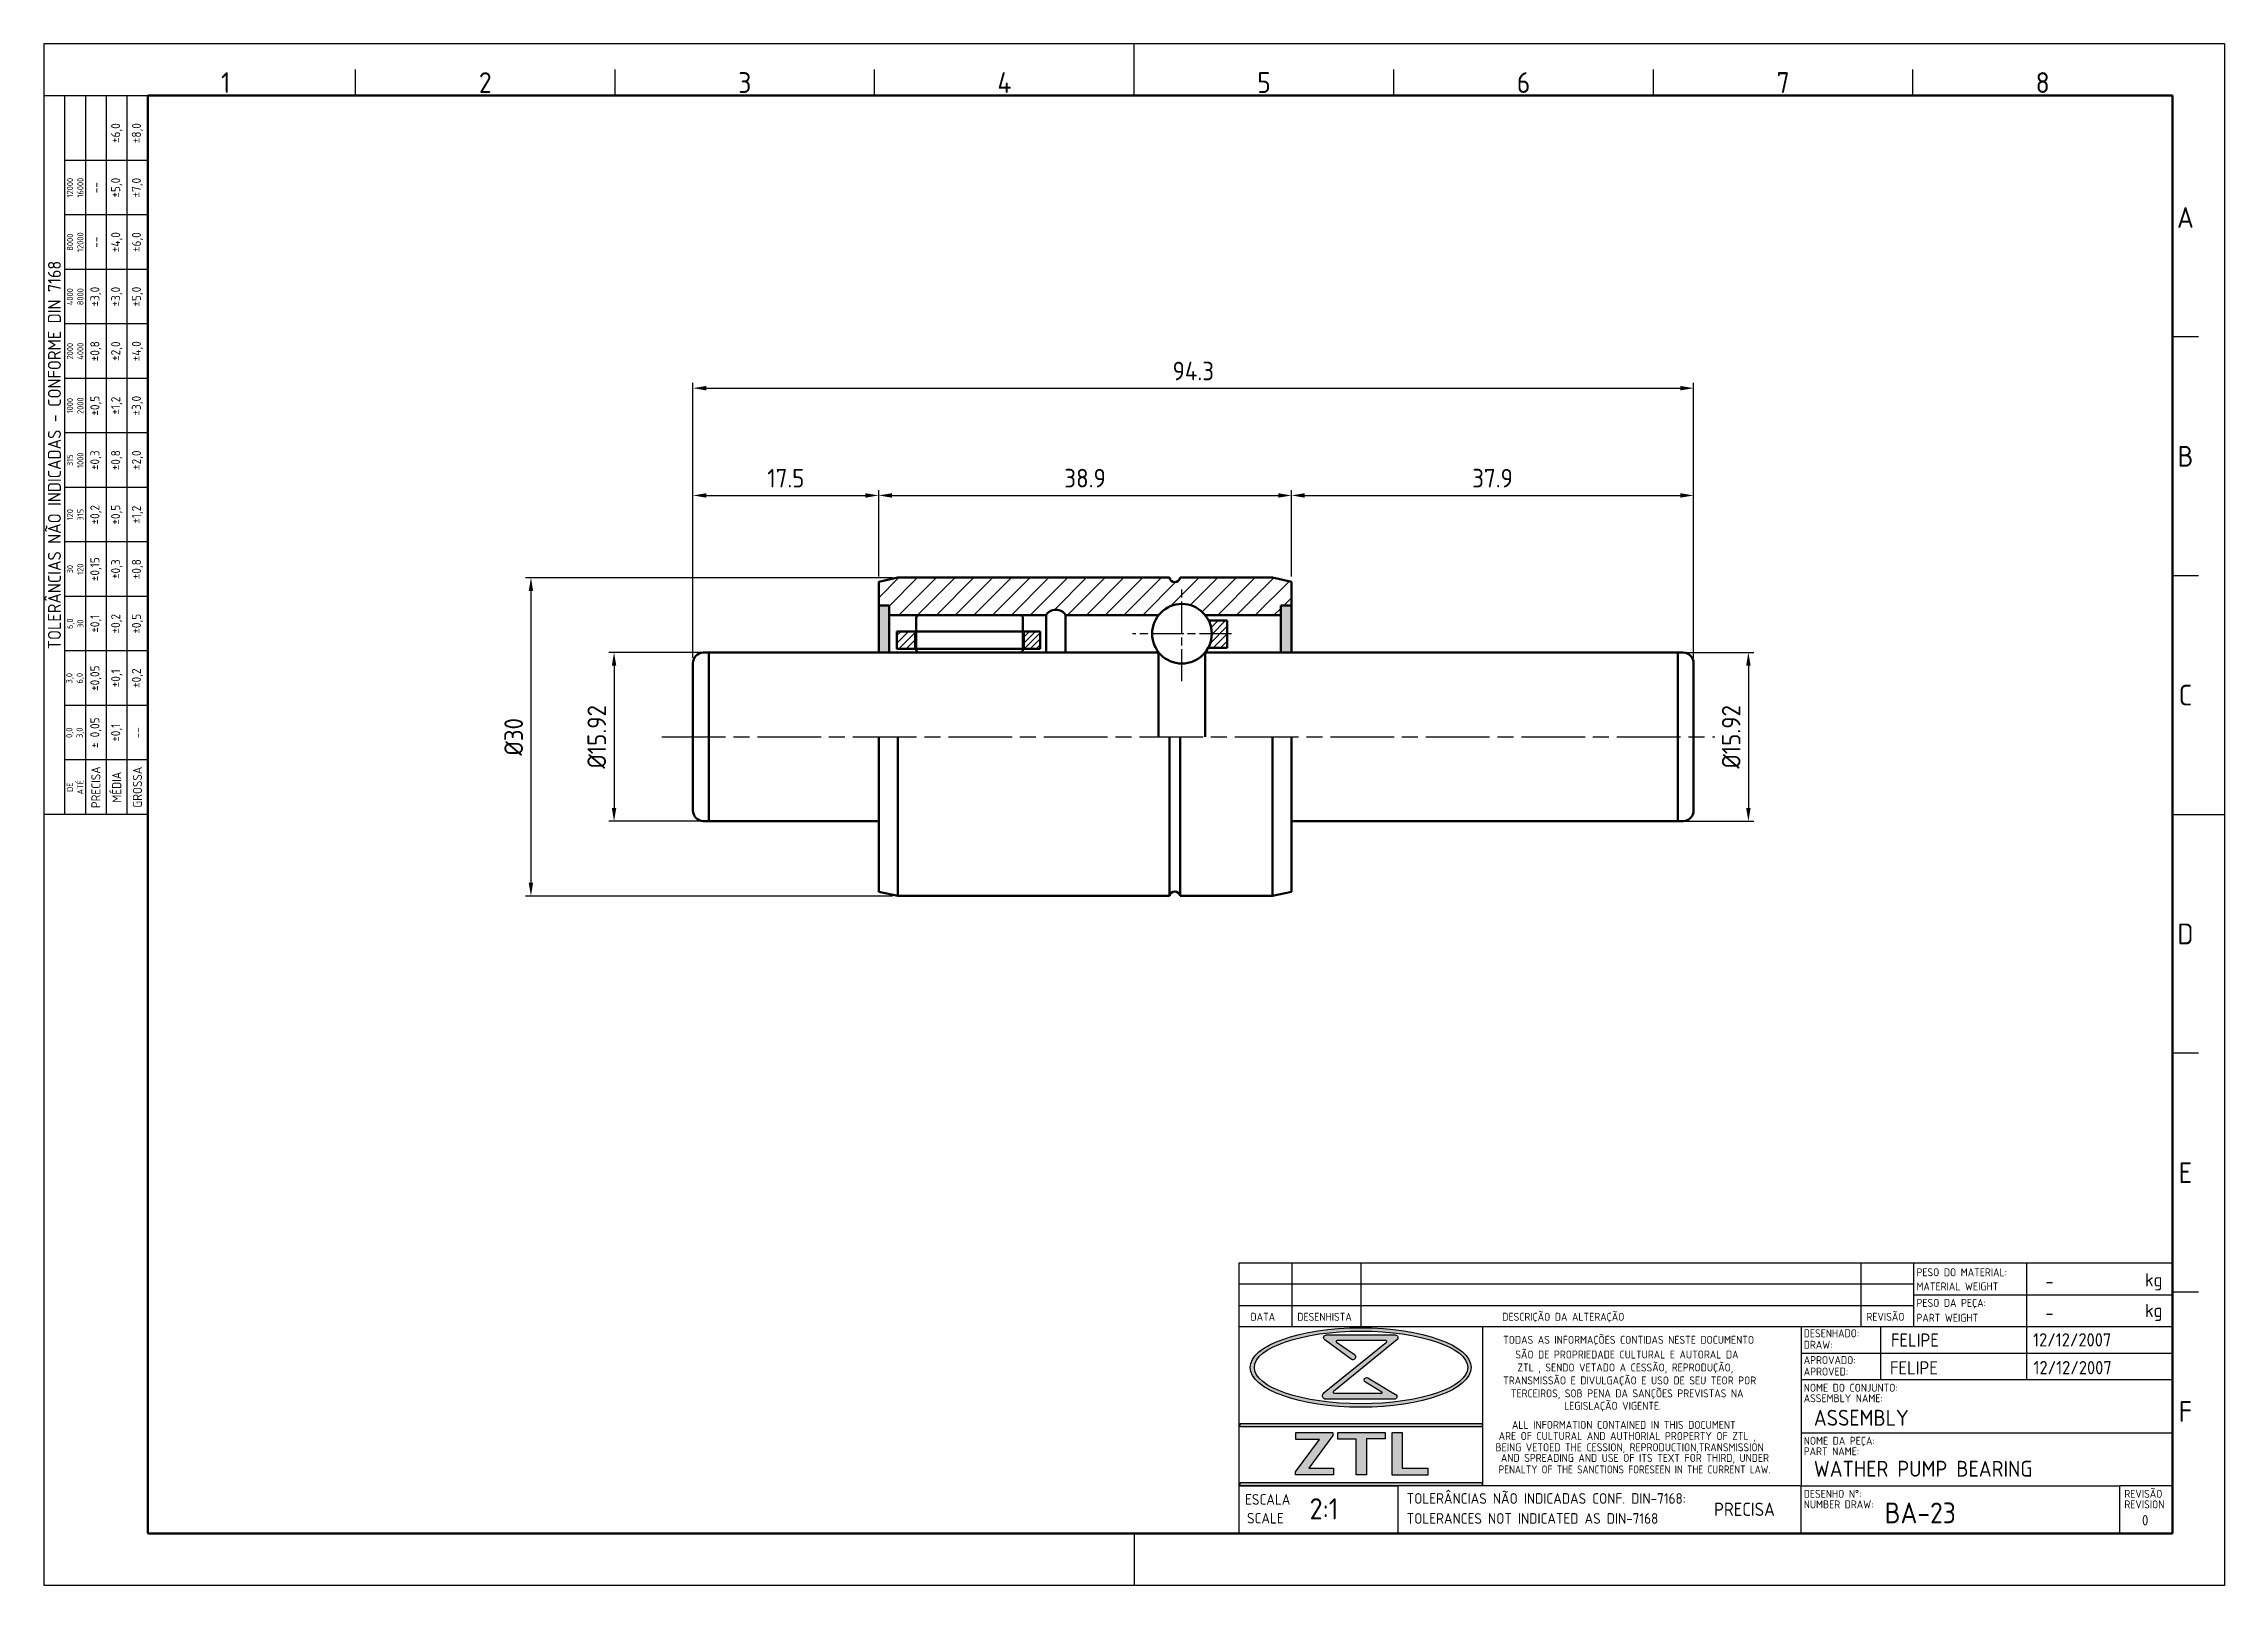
# Model space of a CAD drawing. Extents: x 0 to 205, y 0 to 145.
import ezdxf
from ezdxf.enums import TextEntityAlignment as Align

# ---------------------------------------------------------------- set-up
doc = ezdxf.new("R2010")
doc.units = 0
doc.header["$LTSCALE"] = 0.5
for name, pattern in [('AM_ISO02W050', [7.5, 6, -1.5]), ('AM_ISO08W050', [18, 12, -1.5, 3, -1.5]), ('AM_ISO08W050x2', [9, 6, -0.75, 1.5, -0.75])]:
    doc.linetypes.add(name, pattern=pattern)
doc.layers.get('0').update_dxf_attribs({"linetype": 'CONTINUOUS'})
doc.layers.get('Defpoints').update_dxf_attribs({"linetype": 'CONTINUOUS'})
for name, color, linetype, lineweight in [('AM_0', 7, 'CONTINUOUS', 50), ('AM_3', 6, 'AM_ISO02W050', 25), ('AM_5', 3, 'CONTINUOUS', 25), ('AM_7', 4, 'AM_ISO08W050', 25), ('AM_8', 1, 'CONTINUOUS', 25), ('AM_BOR', 7, 'CONTINUOUS', 50)]:
    doc.layers.add(name, color=color, linetype=linetype, lineweight=lineweight)
doc.styles.add('ACISOTS', font='isocp.shx', dxfattribs={"height": 1})
doc.styles.get("Standard").update_dxf_attribs({"font": 'ISOCP.SHX'})
doc.dimstyles.new('AM_ISO', dxfattribs={"dimtxt": 3.5, "dimasz": 2.5, "dimexe": 1, "dimexo": 1, "dimgap": 1.5, "dimtad": 1, "dimdsep": 46, "dimtxsty": 'Standard', "dimcen": 0, "dimclrd": 256, "dimclre": 256, "dimclrt": 2, "dimadec": 0, "dimazin": 2, "dimtp": 0.1, "dimtm": 0.1, "dimtfac": 0.71, "dimtdec": 3, "dimtmove": 0, "dimatfit": 3, "dimfxl": 1, "dimlwd": -1, "dimlwe": -1, "dimarcsym": 0})

# ---------------------------------------------------------------- blocks, each defined once
blk = doc.blocks.new('A3 ZTL')
for p, q in [((19.57, 280.82), (19.57, 9.78)), ((401.17, 280.82), (19.57, 280.82)), ((401.17, 9.78), (401.17, 280.82)), ((19.57, 9.78), (401.17, 9.78))]:
    blk.add_line(p, q)
at = {"layer": 'AM_BOR', "color": 135, "lineweight": 25}
for p, q in [((0, 0), (0, 290.61)), ((0, 290.61), (410.96, 290.61)), ((205.48, 280.82), (205.48, 290.61)), ((410.96, 290.61), (410.96, 0)), ((58.71, 280.82), (58.71, 285.71)), ((107.63, 280.82), (107.63, 285.71)), ((156.56, 280.82), (156.56, 285.71)), ((254.4, 280.82), (254.4, 285.71)), ((303.33, 280.82), (303.33, 285.71)), ((352.25, 280.82), (352.25, 285.71)), ((3.91, 145.3), (3.91, 280.82)), ((7.83, 280.82), (7.83, 145.3)), ((11.74, 280.82), (11.74, 145.3)), ((15.66, 145.3), (15.66, 280.82)), ((19.57, 268.59), (3.91, 268.59)), ((19.57, 258.32), (3.91, 258.32)), ((19.57, 248.04), (3.91, 248.04)), ((19.57, 237.77), (3.91, 237.77)), ((406.07, 235.32), (401.17, 235.32)), ((19.57, 227.5), (3.91, 227.5)), ((19.57, 217.22), (3.91, 217.22)), ((19.57, 206.95), (3.91, 206.95)), ((19.57, 196.67), (3.91, 196.67)), ((406.07, 190.31), (401.17, 190.31)), ((19.57, 186.4), (3.91, 186.4)), ((19.57, 176.13), (3.91, 176.13)), ((19.57, 165.85), (3.91, 165.85)), ((19.57, 155.58), (3.91, 155.58)), ((401.17, 145.3), (410.96, 145.3)), ((406.07, 100.29), (401.17, 100.29)), ((406.07, 55.28), (401.17, 55.28)), ((205.48, 9.78), (205.48, 0)), ((410.96, 0), (0, 0))]:
    blk.add_line(p, q, dxfattribs=at)
blk.add_lwpolyline([(19.57, 145.3), (0, 145.3), (0, 280.82), (19.57, 280.82)], close=True, dxfattribs=at)
at = {"layer": 'AM_BOR', "color": 135, "lineweight": 25, "style": 'ACISOTS'}
for s, p in [('1', (34.25, 283.27)), ('2', (83.17, 283.27)), ('3', (132.09, 283.27)), ('4', (181.02, 283.27)), ('5', (229.94, 283.27)), ('6', (278.86, 283.27)), ('7', (327.79, 283.27)), ('8', (376.71, 283.27)), ('A', (403.62, 257.83)), ('B', (403.62, 212.82)), ('C', (403.62, 167.81)), ('D', (403.62, 122.8)), ('E', (403.62, 77.79)), ('F', (403.62, 32.78))]:
    blk.add_text(s, height=3.91, dxfattribs=at).set_placement(p, align=Align.MIDDLE)
at = {"layer": 'AM_BOR', "color": 135, "lineweight": 25, "attachment_point": 5, "rotation": 90}
for s, insert, char_height, width in [('±6,0', (13.7, 273.73), 1.712, 10.274), ('±8,0', (17.61, 273.73), 1.712, 10.274), ('12000\\P16000', (5.87, 263.45), 1.174, 10.274), ('--', (9.78, 263.45), 1.712, 10.274), ('±5,0', (13.7, 263.45), 1.712, 10.274), ('±7,0', (17.61, 263.45), 1.712, 10.274), ('±4,0', (13.7, 253.18), 1.712, 10.274), ('±6,0', (17.61, 253.18), 1.712, 10.274), ('8000\\P12000', (5.87, 253.18), 1.174, 10.274), ('--', (9.78, 253.18), 1.712, 10.274), ('{\\Fisocp.shx|c0;TOLERÂNCIAS NÃO INDICADAS - CONFORME DIN 7168}', (1.96, 213.06), 2.4462, 135.5186), ('4000\\P8000', (5.87, 242.91), 1.174, 10.274), ('±3,0', (9.78, 242.91), 1.712, 10.274), ('±3,0', (13.7, 242.91), 1.712, 10.274), ('±5,0', (17.61, 242.91), 1.712, 10.274), ('±0,8', (9.78, 232.63), 1.712, 10.274), ('±2,0', (13.7, 232.63), 1.712, 10.274), ('±4,0', (17.61, 232.63), 1.712, 10.274), ('2000\\P4000', (5.87, 232.63), 1.174, 10.274), ('1000\\P2000', (5.87, 222.36), 1.174, 10.274), ('±0,5', (9.78, 222.36), 1.712, 10.274), ('±1,2', (13.7, 222.36), 1.712, 10.274), ('±3,0', (17.61, 222.36), 1.712, 10.274), ('±0,3', (9.78, 212.08), 1.712, 10.274), ('±0,8', (13.7, 212.08), 1.712, 10.274), ('±2,0', (17.61, 212.08), 1.712, 10.274), ('315\\P1000', (5.87, 212.08), 1.174, 10.274), ('120\\P315', (5.87, 201.81), 1.174, 10.274), ('±0,2', (9.78, 201.81), 1.712, 10.274), ('±0,5', (13.7, 201.81), 1.712, 10.274), ('±1,2', (17.61, 201.81), 1.712, 10.274), ('±0,15', (9.78, 191.54), 1.712, 10.274), ('±0,3', (13.7, 191.54), 1.712, 10.274), ('±0,8', (17.61, 191.54), 1.712, 10.274), ('30\\P120', (5.87, 191.54), 1.174, 10.274), ('6,0\\P30', (5.87, 181.26), 1.174, 10.274), ('±0,1', (9.78, 181.26), 1.712, 10.274), ('±0,2', (13.7, 181.26), 1.712, 10.274), ('±0,5', (17.61, 181.26), 1.712, 10.274), ('±0,05', (9.78, 170.99), 1.712, 10.274), ('±0,2', (17.61, 170.99), 1.712, 10.274), ('3,0\\P6,0', (5.87, 170.99), 1.174, 10.274), ('±0,1', (13.7, 170.99), 1.712, 10.274), ('0,0\\P3,0', (5.87, 160.71), 1.174, 10.274), ('± 0,05', (9.78, 160.71), 1.712, 10.274), ('\\pt4.69206;±0,1', (13.7, 160.71), 1.7123, 10.274), ('--', (17.61, 160.71), 1.712, 10.274), ('PRECISA', (9.78, 150.44), 1.712, 10.274), ('MÉDIA', (13.7, 150.44), 1.712, 10.274), ('GROSSA', (17.61, 150.44), 1.712, 10.274), ('{\\Fisocp.shx|c0;DE\\PATÉ}', (5.87, 150.44), 1.1742, 10.274)]:
    blk.add_mtext(s, dxfattribs=dict(at, insert=insert, char_height=char_height, width=width))
blk = doc.blocks.new('LEGENDAZTL-1')
at = {"layer": 'AM_8'}
h = blk.add_hatch(color=135, dxfattribs=at)
edge = h.paths.add_edge_path()
edge.add_ellipse((23.01, 31.29), major_axis=(20.82, 0), ratio=0.359907, start_angle=191.4592, end_angle=452.8175)
edge.add_ellipse((23.01, 31.29), major_axis=(20.82, 0), ratio=0.359907, start_angle=92.8175, end_angle=191.4592)
edge = h.paths.add_edge_path(flags=16)
edge.add_ellipse((23.07, 31.29), major_axis=(20.11, 0), ratio=0.340664, start_angle=93.067, end_angle=371.4592)
edge.add_ellipse((23.07, 31.29), major_axis=(20.11, 0), ratio=0.340664, start_angle=11.4592, end_angle=93.067)
h = blk.add_hatch(color=135, dxfattribs=at)
edge = h.paths.add_edge_path()
edge.add_line((27.86, 36.04), (16.14, 26.55))
edge.add_arc((16.46, 25.96), 0.662, 118.1409, 270)
edge.add_line((16.46, 25.3), (29.34, 25.3))
edge.add_arc((29.33, 25.79), 0.488, 271.9685, 418.9108)
edge.add_line((29.58, 26.21), (24.36, 29.35))
edge.add_arc((24.11, 28.95), 0.475, 58.6682, 238.8052)
edge.add_line((23.87, 28.54), (26.98, 26.65))
edge.add_arc((26.92, 26.56), 0.12, -90, 54.6545, ccw=False)
edge.add_line((26.92, 26.44), (17.93, 26.44))
edge.add_arc((17.96, 26.6), 0.167, 129.2364, 260.8226, ccw=False)
edge.add_line((17.86, 26.73), (29.79, 36.47))
edge.add_arc((29.47, 36.9), 0.529, 306.0702, 450)
edge.add_line((29.47, 37.43), (16.54, 37.43))
edge.add_arc((16.52, 36.92), 0.513, 87.7272, 233.7471)
edge.add_line((16.21, 36.5), (21.18, 32.86))
edge.add_arc((21.5, 33.28), 0.527, 232.4714, 414.7334)
edge.add_line((21.81, 33.71), (18.46, 36.07))
edge.add_arc((18.53, 36.2), 0.144, 90, 242.5235, ccw=False)
edge.add_line((18.53, 36.35), (27.78, 36.35))
edge.add_arc((27.75, 36.17), 0.176, -50.9964, 80.7655, ccw=False)
for points in [[(0.28, 20.1), (45.87, 20.1), (45.87, 20.7), (0.28, 20.7)], [(10.71, 11.65), (10.71, 11.05), (17.9, 11.05), (17.9, 12.32), (13.24, 12.32), (17.77, 18.44), (17.77, 19.04), (10.78, 19.04), (10.78, 17.71), (15.21, 17.71)], [(18.7, 17.78), (22.17, 17.78), (22.17, 11.05), (24.07, 11.05), (24.07, 17.84), (27.63, 17.84), (27.63, 19.04), (18.7, 19.04)], [(35.62, 11.02), (35.62, 12.32), (30.79, 12.32), (30.79, 19.04), (28.93, 19.04), (28.93, 11.02)], [(45.87, 9.6), (0.28, 9.6), (0.28, 9), (45.87, 9)]]:
    blk.add_hatch(color=135, dxfattribs=at).paths.add_polyline_path(points)
at = {"layer": 'AM_8', "color": 135}
for p, q in [((0, 51), (176, 51)), ((0, 51), (0, 0)), ((10, 51), (10, 39)), ((23, 51), (23, 39)), ((117.25, 51), (117.25, 39)), ((127.25, 39), (127.25, 51)), ((148.5, 51), (148.5, 45)), ((176, 0), (176, 51)), ((127.25, 47), (0, 47)), ((0, 43), (127.25, 43)), ((127.25, 45), (176, 45)), ((148.5, 45), (148.5, 39)), ((0, 39), (106, 39)), ((16.54, 37.43), (29.47, 37.43)), ((45.93, 39), (45.93, 9)), ((106, 39), (106, 20)), ((106, 39), (176, 39)), ((121, 39), (121, 29)), ((148.5, 39), (148.5, 29)), ((106, 34), (176, 34)), ((106, 29), (176, 29)), ((0.28, 20.1), (0.28, 20.7)), ((0.28, 20.7), (45.87, 20.7)), ((45.87, 20.7), (45.87, 20.1)), ((45.87, 20.1), (0.28, 20.1)), ((10.71, 11.65), (15.21, 17.71)), ((10.78, 17.71), (10.78, 19.04)), ((10.78, 19.04), (17.77, 19.04)), ((15.21, 17.71), (10.78, 17.71)), ((17.77, 18.44), (13.24, 12.32)), ((17.77, 19.04), (17.77, 18.44)), ((18.7, 17.78), (18.7, 19.04)), ((18.7, 19.04), (27.63, 19.04)), ((22.17, 17.78), (18.7, 17.78)), ((22.17, 11.05), (22.17, 17.78)), ((24.07, 17.84), (24.07, 11.05)), ((27.63, 17.84), (24.07, 17.84)), ((27.63, 19.04), (27.63, 17.84)), ((28.93, 11.02), (28.93, 19.04)), ((28.93, 19.04), (30.79, 19.04)), ((30.79, 19.04), (30.79, 12.32)), ((106, 20), (106, 9)), ((106, 19), (176, 19)), ((0, 9), (30, 9)), ((106, 9), (0, 9)), ((0.28, 9.6), (45.87, 9.6)), ((0.28, 9), (0.28, 9.6)), ((45.87, 9), (0.28, 9)), ((10.71, 11.05), (10.71, 11.65)), ((17.9, 11.05), (10.71, 11.05)), ((13.24, 12.32), (17.9, 12.32)), ((17.9, 12.32), (17.9, 11.05)), ((24.07, 11.05), (22.17, 11.05)), ((35.62, 11.02), (28.93, 11.02)), ((30, 9), (30, 0)), ((30.79, 12.32), (35.62, 12.32)), ((35.62, 12.32), (35.62, 11.02)), ((45.87, 9.6), (45.87, 9)), ((106, 0), (106, 9)), ((106, 9), (166, 9)), ((176, 9), (166, 9)), ((166, 9), (166, 0)), ((0, 0), (176, 0))]:
    blk.add_line(p, q, dxfattribs=at)
blk.add_lwpolyline([(16.54, 37.43), (29.47, 37.43, -0.726075), (29.79, 36.47), (17.86, 26.73, 0.646844), (17.93, 26.44), (26.92, 26.44, 0.730915), (26.98, 26.65), (23.87, 28.54, -1.001197), (24.36, 29.35), (29.58, 26.21, -0.746343), (29.34, 25.3), (16.46, 25.3, -0.780296), (16.14, 26.55), (27.86, 36.04, 0.647932), (27.78, 36.35), (18.53, 36.35, 0.78497), (18.46, 36.07), (21.81, 33.71, -1.019937), (21.18, 32.86), (16.21, 36.5, -0.740095), (16.54, 37.43, -0.257794)], format="xyb", dxfattribs=at)
for centre, major_axis, ratio in [((23.01, 31.29), (-20.82, 0), 0.359907), ((23.07, 31.29), (-20.11, 0), 0.340664)]:
    blk.add_ellipse(centre, major_axis=major_axis, ratio=ratio, dxfattribs=at)
for s, height, p in [('PESO DO MATERIAL:', 1.5, (127.75, 48.48)), ('MATERIAL WEIGHT', 1.5, (127.75, 45.82)), ('kg', 2.5, (170.83, 46.56)), ('DATA', 1.5, (2.22, 40.09)), ('DESENHISTA', 1.5, (11.05, 40.09)), ('DESCRIÇÃO DA ALTERAÇÃO', 1.5, (49.68, 40.09)), ('REVISÃO', 1.5, (118.32, 40.09)), ('PESO DA PEÇA:', 1.5, (127.75, 42.71)), ('PART WEIGHT', 1.5, (127.75, 39.91)), ('kg', 2.5, (170.83, 40.79)), ('TODAS AS INFORMAÇÕES CONTIDAS NESTE DOCUMENTO', 1.5, (49.85, 35.75)), ('DESENHADO:', 1.5, (106.5, 36.98)), ('SÃO DE PROPRIEDADE CULTURAL E AUTORAL DA', 1.5, (52.14, 32.98)), ('APROVADO:', 1.5, (106.5, 31.93)), ('DRAW:', 1.5, (106.5, 34.82)), ('TRANSMISSÃO E DIVULGAÇÃO E USO DE SEU TEOR POR', 1.5, (49.85, 28.1)), ('ZTL , SENDO VETADO A CESSÃO, REPRODUÇÃO,', 1.5, (52.53, 30.54)), ('APROVED:', 1.5, (106.5, 29.77)), ('TERCEIROS, SOB PENA DA SANÇÕES PREVISTAS NA', 1.5, (51.3, 25.66)), ('LEGISLAÇÃO VIGENTE.', 1.5, (61.33, 23.31)), ('ASSEMBLY NAME:', 1.5, (106.5, 24.74)), ('NOME DO CONJUNTO:', 1.5, (106.5, 26.72)), ('ALL INFORMATION CONTAINED IN THIS DOCUMENT', 1.5, (51.5, 19.72)), ('BEING VETOED THE CESSION, REPRODUCTION,TRANSMISSION', 1.5, (48.41, 15.49)), ('ARE OF CULTURAL AND AUTHORIAL PROPERTY OF ZTL ,', 1.5, (49, 17.62)), ('NOME DA PEÇA:', 1.5, (106.5, 16.72)), ('AND SPREADING AND USE OF ITS TEXT FOR THIRD, UNDER', 1.5, (49.42, 13.49)), ('PART NAME:', 1.5, (106.5, 14.74)), ('TOLERÂNCIAS NÃO INDICADAS CONF. DIN-7168:', 2, (31.66, 5.6)), ('DESENHO N%%d:', 1.5, (106.5, 6.72)), ('REVISÃO', 1.5, (166.93, 6.72)), ('ESCALA', 2, (1.21, 5.42)), ('NUMBER DRAW:', 1.5, (106.5, 4.74)), ('REVISION', 1.5, (166.93, 4.74)), ('SCALE', 2, (1.57, 1.88)), ('TOLERANCES NOT INDICATED AS DIN-7168', 2, (31.66, 1.83))]:
    blk.add_text(s, height=height, dxfattribs=at).set_placement(p)
at = {"layer": 'AM_8', "color": 135, "width": 0.95}
blk.add_text('PENALTY OF THE SANCTIONS FORESEEN IN THE CURRENT LAW.', height=1.5, dxfattribs=at).set_placement((48.99, 11.32))
at = {"layer": 'AM_8', "color": 135}
for tag, height, p in [('PESO', 2.5, (152.06, 47.53)), ('PESO', 2.5, (152.06, 41.58)), ('DESN.', 2.5, (122.94, 36.44)), ('DATADES', 2.5, (149.73, 36.5)), ('APROV', 2.5, (122.75, 31.22)), ('DATAAPROV', 2.5, (149.81, 31.25)), ('CONJUNTO', 3, (108.41, 21.81)), ('PEÇA', 3, (108.4, 12.2)), ('NºDESENHO', 3.91, (121.76, 3.88))]:
    blk.add_attdef(tag, text='', height=height, dxfattribs=at).set_placement(p, align=Align.MIDDLE_LEFT)
at = {"layer": 'AM_8', "color": 135, "style": 'ACISOTS'}
for tag, p, height in [('GEN-TITLE-SCA{12.7}', (13.36, 2.64), 4), ('GEN-TITLE-DWG{30.6}', (92.5, -2.65), 2)]:
    blk.add_attdef(tag, p, '', height=height, dxfattribs=at)
at = {"layer": 'AM_8', "color": 135}
for tag, height, p in [('TOL.N.IND', 2.5, (95.33, 4.56)), ('REV.', 1.96, (170.86, 2.49))]:
    blk.add_attdef(tag, text='', height=height, dxfattribs=at).set_placement(p, align=Align.MIDDLE_CENTER)
blk = doc.blocks.new('*D42')
at = {"layer": 'AM_5'}
for p, q in [((79.96, 94.97), (45.39, 94.97)), ((45.89, 93.72), (45.89, 66.22)), ((79.96, 64.97), (45.39, 64.97))]:
    blk.add_line(p, q, dxfattribs=at)
for points in [[(45.68, 93.72), (46.09, 93.72), (45.89, 94.97)], [(45.68, 66.22), (46.09, 66.22), (45.89, 64.97)]]:
    blk.add_solid(points, dxfattribs=at)
at = {"layer": 'Defpoints', "color": 0}
for p in [(80.46, 94.97), (45.89, 64.97), (80.46, 64.97)]:
    blk.add_point(p, dxfattribs=at)
at = {"layer": 'AM_5', "color": 3, "insert": (44.26, 79.97), "char_height": 1.75, "attachment_point": 5, "rotation": 90}
blk.add_mtext('%%C30', dxfattribs=at)
blk = doc.blocks.new('*D43')
at = {"layer": 'AM_5'}
for p, q in [((62.16, 87.93), (53.22, 87.93)), ((53.72, 86.68), (53.72, 73.26)), ((62.16, 72.01), (53.22, 72.01))]:
    blk.add_line(p, q, dxfattribs=at)
for points in [[(53.51, 86.68), (53.93, 86.68), (53.72, 87.93)], [(53.51, 73.26), (53.93, 73.26), (53.72, 72.01)]]:
    blk.add_solid(points, dxfattribs=at)
at = {"layer": 'Defpoints', "color": 0}
for p in [(62.66, 87.93), (53.72, 72.01), (62.66, 72.01)]:
    blk.add_point(p, dxfattribs=at)
at = {"layer": 'AM_5', "color": 3, "insert": (52.09, 79.97), "char_height": 1.75, "attachment_point": 5, "rotation": 90}
blk.add_mtext('%%C15.92', dxfattribs=at)
blk = doc.blocks.new('*D44')
at = {"layer": 'AM_5'}
for p, q in [((61.16, 87.42), (61.16, 103.22)), ((78.66, 95.07), (78.66, 103.22)), ((62.41, 102.72), (77.41, 102.72))]:
    blk.add_line(p, q, dxfattribs=at)
for points in [[(62.41, 102.93), (62.41, 102.51), (61.16, 102.72)], [(77.41, 102.93), (77.41, 102.51), (78.66, 102.72)]]:
    blk.add_solid(points, dxfattribs=at)
at = {"layer": 'Defpoints', "color": 0}
for p in [(78.66, 102.72), (78.66, 94.57), (61.16, 86.92)]:
    blk.add_point(p, dxfattribs=at)
at = {"layer": 'AM_5', "color": 3, "insert": (69.91, 104.35), "char_height": 1.75, "attachment_point": 5}
blk.add_mtext('17.5', dxfattribs=at)
blk = doc.blocks.new('*D45')
at = {"layer": 'AM_5'}
for p, q in [((78.66, 95.07), (78.66, 103.22)), ((117.56, 95.07), (117.56, 103.22)), ((79.91, 102.72), (116.31, 102.72))]:
    blk.add_line(p, q, dxfattribs=at)
for points in [[(79.91, 102.93), (79.91, 102.51), (78.66, 102.72)], [(116.31, 102.93), (116.31, 102.51), (117.56, 102.72)]]:
    blk.add_solid(points, dxfattribs=at)
at = {"layer": 'Defpoints', "color": 0}
for p in [(117.56, 102.72), (78.66, 94.57), (117.56, 94.57)]:
    blk.add_point(p, dxfattribs=at)
at = {"layer": 'AM_5', "color": 3, "insert": (98.11, 104.35), "char_height": 1.75, "attachment_point": 5}
blk.add_mtext('38.9', dxfattribs=at)
blk = doc.blocks.new('*D46')
at = {"layer": 'AM_5'}
for p, q in [((117.56, 95.07), (117.56, 103.22)), ((155.46, 87.42), (155.46, 103.22)), ((118.81, 102.72), (154.21, 102.72))]:
    blk.add_line(p, q, dxfattribs=at)
for points in [[(118.81, 102.93), (118.81, 102.51), (117.56, 102.72)], [(154.21, 102.93), (154.21, 102.51), (155.46, 102.72)]]:
    blk.add_solid(points, dxfattribs=at)
at = {"layer": 'Defpoints', "color": 0}
for p in [(155.46, 102.72), (117.56, 94.57), (155.46, 86.92)]:
    blk.add_point(p, dxfattribs=at)
at = {"layer": 'AM_5', "color": 3, "insert": (136.51, 104.35), "char_height": 1.75, "attachment_point": 5}
blk.add_mtext('37.9', dxfattribs=at)
blk = doc.blocks.new('*D47')
at = {"layer": 'AM_5'}
for p, q in [((61.16, 87.42), (61.16, 113.33)), ((155.46, 87.42), (155.46, 113.33)), ((62.41, 112.83), (154.21, 112.83))]:
    blk.add_line(p, q, dxfattribs=at)
for points in [[(62.41, 113.04), (62.41, 112.62), (61.16, 112.83)], [(154.21, 113.04), (154.21, 112.62), (155.46, 112.83)]]:
    blk.add_solid(points, dxfattribs=at)
at = {"layer": 'Defpoints', "color": 0}
for p in [(155.46, 112.83), (61.16, 86.92), (155.46, 86.92)]:
    blk.add_point(p, dxfattribs=at)
at = {"layer": 'AM_5', "color": 3, "insert": (108.31, 114.45), "char_height": 1.75, "attachment_point": 5}
blk.add_mtext('94.3', dxfattribs=at)
blk = doc.blocks.new('*D48')
at = {"layer": 'AM_5'}
for p, q in [((154.46, 87.93), (161.12, 87.93)), ((160.62, 86.68), (160.62, 73.26)), ((154.46, 72.01), (161.12, 72.01))]:
    blk.add_line(p, q, dxfattribs=at)
for points in [[(160.41, 86.68), (160.83, 86.68), (160.62, 87.93)], [(160.41, 73.26), (160.83, 73.26), (160.62, 72.01)]]:
    blk.add_solid(points, dxfattribs=at)
at = {"layer": 'Defpoints', "color": 0}
for p in [(153.96, 87.93), (153.96, 72.01), (160.62, 72.01)]:
    blk.add_point(p, dxfattribs=at)
at = {"layer": 'AM_5', "color": 3, "insert": (159, 79.97), "char_height": 1.75, "attachment_point": 5, "rotation": 90}
blk.add_mtext('%%C15.92', dxfattribs=at)

msp = doc.modelspace()

# ---------------------------------------------------------------- hatches: boundary and pattern name
at = {"layer": 'AM_3'}
h = msp.add_hatch(dxfattribs=at)
h.set_pattern_fill('ANSI31', color=256, scale=15, style=0)
h.paths.add_polyline_path([(78.278, 102.972), (76.724, 102.972), (76.724, 95.972), (83.474, 95.972), (83.474, 99.972, -0.2679492)])
h.paths.add_polyline_path([(83.474, 63.972), (76.724, 63.972), (76.724, 56.972), (78.278, 56.972, -0.2679492), (83.474, 59.972)])
h = msp.add_hatch(dxfattribs=at)
h.set_pattern_fill('ANSI31', color=256, scale=15, style=0)
h.paths.add_polyline_path([(86.474, 95.972), (90.224, 99.722), (90.224, 102.972), (88.671, 102.972, -0.2679492), (83.474, 99.972), (83.474, 95.972)])
h.paths.add_polyline_path([(90.224, 56.972), (90.224, 60.222), (86.474, 63.972), (83.474, 63.972), (83.474, 59.972, -0.2679492), (88.671, 56.972)])
at = {"layer": 'AM_8'}
h = msp.add_hatch(dxfattribs=at)
h.set_pattern_fill('_U', color=256, scale=1.25, angle=45, style=0, pattern_type=0)
h.set_pattern_definition([(45, (6.8, -8.8413), (-0.883883, 0.883883), [])])
edge = h.paths.add_edge_path()
edge.add_line((78.658, 94.575), (78.658, 92.353))
edge.add_line((78.658, 92.353), (79.658, 92.353))
edge.add_line((79.658, 92.353), (79.658, 91.433))
edge.add_line((79.658, 91.433), (94.436, 91.433))
edge.add_arc((95.356, 90.885), 1.071, 30.76755, 149.23245, ccw=False)
edge.add_line((96.276, 91.433), (105.038, 91.433))
edge.add_arc((107.235, 89.683), 2.809, 38.53574, 141.46426, ccw=False)
edge.add_line((109.432, 91.433), (116.558, 91.433))
edge.add_line((116.558, 91.433), (116.558, 92.353))
edge.add_line((116.558, 92.353), (117.558, 92.353))
edge.add_line((117.558, 92.353), (117.558, 94.575))
edge.add_line((117.558, 94.575), (115.758, 94.974))
edge.add_line((115.758, 94.974), (107.064, 94.974))
edge.add_arc((106.564, 95.065), 0.508, 190.31778, 349.68222, ccw=False)
edge.add_line((106.064, 94.974), (80.458, 94.974))
edge.add_line((80.458, 94.974), (78.658, 94.575))
for points in [[(78.658, 92.353), (78.658, 87.933), (79.658, 87.933), (79.658, 92.353)], [(116.558, 92.353), (116.558, 87.933), (117.558, 87.933), (117.558, 92.353)]]:
    msp.add_hatch(color=256, dxfattribs=at).paths.add_polyline_path(points)
h = msp.add_hatch(dxfattribs=at)
h.set_pattern_fill('_U', color=256, scale=0.5, angle=45, style=0, pattern_type=0)
h.set_pattern_definition([(45, (14.64484, -12.84096), (-0.3535534, 0.3535534), [])])
edge = h.paths.add_edge_path()
edge.add_line((111.512, 88.351), (111.512, 90.93))
edge.add_line((111.512, 90.93), (109.752, 90.93))
edge.add_arc((107.235, 89.683), 2.809, -28.29949, 26.35237, ccw=False)
edge.add_line((109.708, 88.351), (111.512, 88.351))
h = msp.add_hatch(dxfattribs=at)
h.set_pattern_fill('_U', color=256, scale=0.5, angle=45, style=0, pattern_type=0)
h.set_pattern_definition([(45, (15.49393, -12.84096), (-0.3535534, 0.3535534), [])])
h.paths.add_polyline_path([(80.374, 89.907), (80.374, 88.28), (82.086, 88.28), (82.086, 89.907)])
h = msp.add_hatch(dxfattribs=at)
h.set_pattern_fill('_U', color=256, scale=0.4, angle=45, style=0, pattern_type=0)
h.set_pattern_definition([(45, (16.1477, -12.84096), (-0.2828427, 0.2828427), [])])
h.paths.add_polyline_path([(92.343, 89.907), (92.343, 88.28), (93.882, 88.28), (93.882, 89.907)])

# ---------------------------------------------------------------- linework, layer by layer
at = {"layer": 'AM_0'}
for p, q in [((80.458, 94.974), (78.658, 94.575)), ((78.658, 87.933), (78.658, 94.575)), ((80.458, 94.974), (106.064, 94.974)), ((107.064, 94.974), (115.758, 94.974)), ((115.758, 94.974), (117.558, 94.575)), ((117.558, 94.575), (117.558, 87.933)), ((78.658, 92.353), (79.658, 92.353)), ((79.658, 92.353), (79.658, 87.933)), ((79.658, 91.433), (94.436, 91.433)), ((94.436, 91.433), (94.436, 87.933)), ((96.276, 91.433), (105.038, 91.433)), ((96.276, 91.433), (96.276, 87.933)), ((109.432, 91.433), (116.558, 91.433)), ((109.752, 90.93), (111.512, 90.93)), ((111.512, 90.93), (111.512, 88.351)), ((117.558, 92.353), (116.558, 92.353)), ((116.558, 92.353), (116.558, 87.933)), ((82.086, 89.907), (80.374, 89.907)), ((80.374, 89.907), (80.374, 88.28)), ((92.343, 89.907), (82.086, 89.907)), ((82.086, 88.28), (82.086, 89.907)), ((93.882, 89.907), (92.343, 89.907)), ((92.343, 89.907), (92.343, 88.28)), ((93.882, 88.28), (93.882, 89.907)), ((61.158, 73.028), (61.158, 86.919)), ((62.658, 87.933), (62.132, 87.919)), ((62.658, 87.933), (105.038, 87.933)), ((62.658, 87.933), (62.658, 72.015)), ((80.374, 88.28), (82.086, 88.28)), ((82.086, 88.28), (92.343, 88.28)), ((92.343, 88.28), (93.882, 88.28)), ((105.038, 87.933), (105.038, 79.974)), ((109.432, 87.933), (153.958, 87.933)), ((109.432, 87.933), (109.432, 79.974)), ((111.512, 88.351), (109.708, 88.351)), ((153.958, 87.933), (154.484, 87.919)), ((153.958, 87.933), (153.958, 72.015)), ((155.458, 86.919), (155.458, 73.028)), ((78.658, 65.373), (78.658, 79.974)), ((80.458, 79.974), (80.458, 64.974)), ((106.064, 64.974), (106.064, 79.974)), ((107.064, 64.974), (107.064, 79.974)), ((115.758, 79.974), (115.758, 64.974)), ((117.558, 79.974), (117.558, 65.373)), ((62.658, 72.015), (62.132, 72.029)), ((78.658, 72.015), (62.658, 72.015)), ((153.958, 72.015), (117.558, 72.015)), ((153.958, 72.015), (154.484, 72.029)), ((80.458, 64.974), (78.658, 65.373)), ((106.064, 64.974), (80.458, 64.974)), ((115.758, 64.974), (107.064, 64.974)), ((115.758, 64.974), (117.558, 65.373))]:
    msp.add_line(p, q, dxfattribs=at)
msp.add_lwpolyline([(82.453, 87.933), (91.998, 87.933, 0.4142136), (92.248, 88.183), (92.248, 91.183, 0.4142136), (91.998, 91.433), (82.453, 91.433, 0.4142136), (82.203, 91.183), (82.203, 88.183, 0.4142136)], format="xyb", close=True, dxfattribs=at)
msp.add_circle((107.235, 89.683), 2.809, dxfattribs=at)
for centre, radius, start, end in [((106.564, 95.065), 0.508, 190.31778, 349.68222), ((95.356, 90.885), 1.071, 30.76755, 149.23245), ((62.158, 86.919), 1, 91.5, 180), ((154.458, 86.919), 1, 0, 88.5), ((62.158, 73.028), 1, 180, 268.5), ((154.458, 73.028), 1, 271.5, 0), ((106.564, 64.883), 0.508, 10.31778, 169.68222)]:
    msp.add_arc(centre, radius, start, end, dxfattribs=at)
at = {"layer": 'AM_7', "linetype": 'AM_ISO08W050x2'}
for p, q in [((107.235, 85.218), (107.235, 94.148)), ((111.903, 89.683), (102.568, 89.683))]:
    msp.add_line(p, q, dxfattribs=at)
at = {"layer": 'AM_7'}
msp.add_line((58.224, 79.974), (157.465, 79.974), dxfattribs=at)

# ---------------------------------------------------------------- block references
at = {"layer": 'AM_0', "lineweight": 0, "xscale": 0.5, "yscale": 0.5, "zscale": 0.5}
msp.add_blockref('A3 ZTL', (0, 0), dxfattribs=at)
at = {"layer": 'AM_0', "lineweight": 0}
ref = msp.add_blockref('LEGENDAZTL-1', (112.587, 4.892), dxfattribs=dict(at, xscale=0.5, yscale=0.5, zscale=0.5))
ref.add_attrib('GEN-TITLE-SCA{12.7}', '2:1', (119.266, 6.214), dxfattribs={"layer": 'AM_8', "color": 135, "height": 2, "style": 'ACISOTS'})
ref.add_attrib('DATAAPROV', '12/12/2007', dxfattribs={"layer": 'AM_8', "color": 135, "height": 1.25}).set_placement((187.492, 20.52), align=Align.MIDDLE_LEFT)
ref.add_attrib('DATADES', '12/12/2007', dxfattribs={"layer": 'AM_8', "color": 135, "height": 1.25}).set_placement((187.452, 23.141), align=Align.MIDDLE_LEFT)
ref.add_attrib('APROV', 'FELIPE', dxfattribs={"layer": 'AM_8', "color": 135, "height": 1.25}).set_placement((173.962, 20.501), align=Align.MIDDLE_LEFT)
ref.add_attrib('PESO', '-', dxfattribs={"layer": 'AM_8', "color": 135, "height": 1.25}).set_placement((188.618, 28.656), align=Align.MIDDLE_LEFT)
ref.add_attrib('PEÇA', 'WATHER PUMP BEARING', dxfattribs={"layer": 'AM_8', "color": 135, "height": 1.5}).set_placement((166.786, 10.99), align=Align.MIDDLE_LEFT)
ref.add_attrib('CONJUNTO', 'ASSEMBLY', dxfattribs={"layer": 'AM_8', "color": 135, "height": 1.5}).set_placement((166.79, 15.797), align=Align.MIDDLE_LEFT)
ref.add_attrib('NºDESENHO', 'BA-23', dxfattribs={"layer": 'AM_8', "color": 135, "height": 1.9556}).set_placement((173.467, 6.831), align=Align.MIDDLE_LEFT)
ref.add_attrib('REV.', '0', dxfattribs={"layer": 'AM_8', "color": 135, "height": 0.978}).set_placement((198.016, 6.137), align=Align.MIDDLE_CENTER)
ref.add_attrib('TOL.N.IND', 'PRECISA', dxfattribs={"layer": 'AM_8', "color": 135, "height": 1.25}).set_placement((160.25, 7.172), align=Align.MIDDLE_CENTER)
ref.add_attrib('DESN.', 'FELIPE', dxfattribs={"layer": 'AM_8', "color": 135, "height": 1.25}).set_placement((174.057, 23.114), align=Align.MIDDLE_LEFT)
ref.add_attrib('PESO', '-', dxfattribs={"layer": 'AM_8', "color": 135, "height": 1.25}).set_placement((188.618, 25.681), align=Align.MIDDLE_LEFT)

# ---------------------------------------------------------------- dimensions: what is measured, and where the dimension line sits
at = {"layer": 'AM_5'}
for base, p1, p2, picture, middle in [((155.458, 112.829), (61.158, 86.919), (155.458, 86.919), '*D47', (108.308, 114.454)), ((78.658, 102.72), (61.158, 86.919), (78.658, 94.575), '*D44', (69.908, 104.345)), ((117.558, 102.72), (78.658, 94.575), (117.558, 94.575), '*D45', (98.108, 104.345)), ((155.458, 102.72), (117.558, 94.575), (155.458, 86.919), '*D46', (136.508, 104.345))]:
    dim = msp.add_linear_dim(base=base, p1=p1, p2=p2, dimstyle='AM_ISO', override={"dimscale": 0.5, "dimclrt": 3, "dimadec": 2, "dimtp": 0, "dimtdec": 2}, dxfattribs=at)
    dim.commit()
    dim.dimension.update_dxf_attribs({"geometry": picture, "text_midpoint": middle})
for base, p1, p2, text, picture, middle in [((45.885, 64.974), (80.458, 94.974), (80.458, 64.974), '%%C30', '*D42', (44.26, 79.974)), ((53.719, 72.015), (62.658, 87.933), (62.658, 72.015), '%%C15.92', '*D43', (52.094, 79.974)), ((160.623, 72.015), (153.958, 87.933), (153.958, 72.015), '%%C15.92', '*D48', (158.997, 79.974))]:
    dim = msp.add_linear_dim(base=base, p1=p1, p2=p2, angle=90, text=text, dimstyle='AM_ISO', override={"dimscale": 0.5, "dimclrt": 3, "dimadec": 2, "dimtp": 0, "dimtdec": 2}, dxfattribs=at)
    dim.commit()
    dim.dimension.update_dxf_attribs({"geometry": picture, "text_midpoint": middle})

doc.saveas('drawing.dxf')
